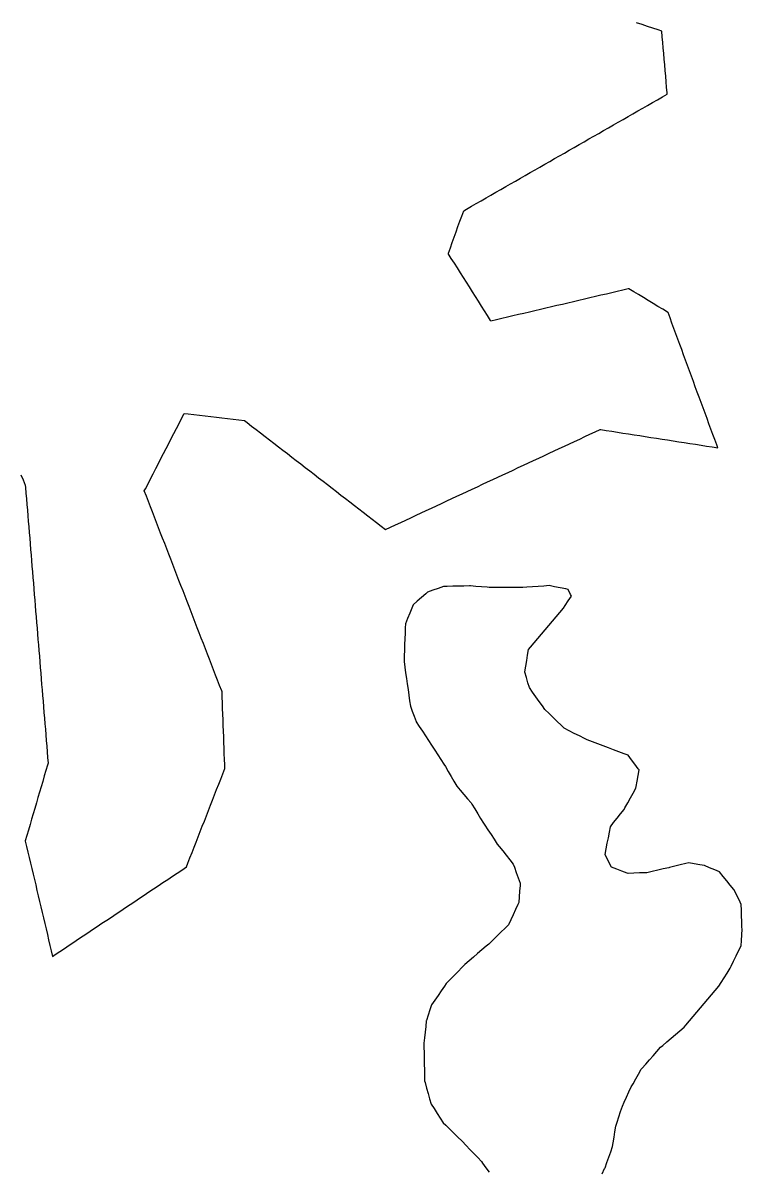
# Model space of a CAD drawing. Header units: millimetres. Extents: x 32 to 3054, y 42 to 5568.
# Drawn here: x 2496.5 to 2624, y 1628.3 to 1832 of the extents above; entities that cross this region are included whole.
import ezdxf

# ---------------------------------------------------------------- set-up
doc = ezdxf.new("R2010")
doc.units = ezdxf.units.MM
for name, color, linetype in [('ALL_ISLANDS', 7, 'Continuous'), ('OUTLINE_ISLAND_01', 7, 'Continuous'), ('OUTLINE_ISLAND_04', 7, 'Continuous')]:
    doc.layers.add(name, color=color, linetype=linetype)

msp = doc.modelspace()

# ---------------------------------------------------------------- linework, layer by layer
at = {"layer": 'ALL_ISLANDS'}
for points in [[(2496.1558, 1751.9012), (2496.5586, 1750.9859), (2496.9614, 1750.0706), (2496.9975, 1749.631), (2497.0791, 1748.6343), (2497.1608, 1747.6377), (2497.2425, 1746.641), (2497.3241, 1745.6444), (2497.4058, 1744.6477), (2497.4875, 1743.651), (2497.5691, 1742.6544), (2497.6508, 1741.6577), (2497.7325, 1740.6611), (2497.8141, 1739.6644), (2497.8958, 1738.6677), (2497.9775, 1737.6711), (2498.0591, 1736.6744), (2498.1408, 1735.6778), (2498.2225, 1734.6811), (2498.3041, 1733.6844), (2498.3858, 1732.6878), (2498.4675, 1731.6911), (2498.5491, 1730.6945), (2498.6308, 1729.6978), (2498.7125, 1728.7011), (2498.7941, 1727.7045), (2498.8758, 1726.7078), (2498.9575, 1725.7112), (2499.0391, 1724.7145), (2499.1208, 1723.7178), (2499.2025, 1722.7212), (2499.2841, 1721.7245), (2499.3658, 1720.7279), (2499.4475, 1719.7312), (2499.5291, 1718.7345), (2499.6108, 1717.7379), (2499.6925, 1716.7412), (2499.7741, 1715.7446), (2499.8558, 1714.7479), (2499.9375, 1713.7512), (2500.0191, 1712.7546), (2500.1008, 1711.7579), (2500.1825, 1710.7613), (2500.2641, 1709.7646), (2500.3458, 1708.768), (2500.4275, 1707.7713), (2500.5091, 1706.7746), (2500.5908, 1705.778), (2500.6725, 1704.7813), (2500.7541, 1703.7847), (2500.8358, 1702.788), (2500.9175, 1701.7913), (2500.9991, 1700.7947), (2500.8924, 1700.4304), (2500.6111, 1699.4707), (2500.3298, 1698.5111), (2500.0486, 1697.5515), (2499.7673, 1696.5918), (2499.4861, 1695.6322), (2499.2048, 1694.6726), (2498.9235, 1693.7129), (2498.6423, 1692.7533), (2498.361, 1691.7937), (2498.0798, 1690.834), (2497.7985, 1689.8744), (2497.5172, 1688.9148), (2497.236, 1687.9551), (2496.9547, 1686.9955), (2496.9622, 1686.9639), (2497.1918, 1685.9906), (2497.4214, 1685.0173), (2497.6511, 1684.0441), (2497.8807, 1683.0708), (2498.1103, 1682.0975), (2498.3399, 1681.1242), (2498.5696, 1680.151), (2498.7992, 1679.1777), (2499.0288, 1678.2044), (2499.2585, 1677.2311), (2499.4881, 1676.2578), (2499.7177, 1675.2846), (2499.9473, 1674.3113), (2500.177, 1673.338), (2500.4066, 1672.3647), (2500.6362, 1671.3914), (2500.8658, 1670.4182), (2501.0955, 1669.4449), (2501.3251, 1668.4716), (2501.5547, 1667.4983), (2501.7844, 1666.5251), (2502.2345, 1666.826), (2503.0659, 1667.3817), (2503.8972, 1667.9375), (2504.7286, 1668.4932), (2505.5599, 1669.049), (2506.3913, 1669.6047), (2507.2227, 1670.1604), (2508.054, 1670.7162), (2508.8854, 1671.2719), (2509.7167, 1671.8277), (2510.5481, 1672.3834), (2511.3794, 1672.9392), (2512.2108, 1673.4949), (2513.0421, 1674.0507), (2513.8735, 1674.6064), (2514.7048, 1675.1621), (2515.5362, 1675.7179), (2516.3675, 1676.2736), (2517.1989, 1676.8294), (2518.0303, 1677.3851), (2518.8616, 1677.9409), (2519.693, 1678.4966), (2520.5243, 1679.0523), (2521.3557, 1679.6081), (2522.187, 1680.1638), (2523.0184, 1680.7196), (2523.8497, 1681.2753), (2524.6811, 1681.8311), (2525.5124, 1682.3868), (2525.7761, 1683.0621), (2526.1399, 1683.9935), (2526.5037, 1684.925), (2526.8675, 1685.8565), (2527.2313, 1686.788), (2527.595, 1687.7195), (2527.9588, 1688.651), (2528.3226, 1689.5825), (2528.6864, 1690.514), (2529.0501, 1691.4454), (2529.4139, 1692.3769), (2529.7777, 1693.3084), (2530.1415, 1694.2399), (2530.5052, 1695.1714), (2530.869, 1696.1029), (2531.2328, 1697.0344), (2531.5966, 1697.9658), (2531.9604, 1698.8973), (2532.3241, 1699.8288), (2532.3009, 1700.4552), (2532.2638, 1701.4546), (2532.2268, 1702.4539), (2532.1897, 1703.4532), (2532.1527, 1704.4525), (2532.1156, 1705.4518), (2532.0786, 1706.4511), (2532.0415, 1707.4504), (2532.0044, 1708.4497), (2531.9674, 1709.4491), (2531.9303, 1710.4484), (2531.8933, 1711.4477), (2531.8562, 1712.447), (2531.8192, 1713.4463), (2531.7614, 1713.5955), (2531.4006, 1714.5282), (2531.0397, 1715.4608), (2530.6789, 1716.3934), (2530.318, 1717.326), (2529.9572, 1718.2587), (2529.5963, 1719.1913), (2529.2355, 1720.1239), (2528.8747, 1721.0565), (2528.5138, 1721.9892), (2528.153, 1722.9218), (2527.7921, 1723.8544), (2527.4313, 1724.787), (2527.0704, 1725.7197), (2526.7096, 1726.6523), (2526.3487, 1727.5849), (2525.9879, 1728.5175), (2525.6271, 1729.4502), (2525.2662, 1730.3828), (2524.9054, 1731.3154), (2524.5445, 1732.248), (2524.1837, 1733.1807), (2523.8228, 1734.1133), (2523.462, 1735.0459), (2523.1011, 1735.9785), (2522.7403, 1736.9112), (2522.3795, 1737.8438), (2522.0186, 1738.7764), (2521.6578, 1739.7091), (2521.2969, 1740.6417), (2520.9361, 1741.5743), (2520.5752, 1742.5069), (2520.2144, 1743.4396), (2519.8535, 1744.3722), (2519.4927, 1745.3048), (2519.1318, 1746.2374), (2518.771, 1747.1701), (2518.4102, 1748.1027), (2518.0493, 1749.0353), (2518.25, 1749.4251), (2518.7078, 1750.3142), (2519.1655, 1751.2033), (2519.6233, 1752.0924), (2520.081, 1752.9815), (2520.5387, 1753.8705), (2520.9965, 1754.7596), (2521.4542, 1755.6487), (2521.912, 1756.5378), (2522.3697, 1757.4269), (2522.8275, 1758.316), (2523.2852, 1759.205), (2523.743, 1760.0941), (2524.2007, 1760.9832), (2524.6585, 1761.8723), (2525.1162, 1762.7614), (2525.8469, 1762.6769), (2526.8402, 1762.562), (2527.8336, 1762.4471), (2528.827, 1762.3323), (2529.8204, 1762.2174), (2530.8138, 1762.1025), (2531.8071, 1761.9876), (2532.8005, 1761.8728), (2533.7939, 1761.7579), (2534.7873, 1761.643), (2535.7807, 1761.5281), (2536.2736, 1761.1474), (2537.0651, 1760.5361), (2537.8565, 1759.9249), (2538.6479, 1759.3136), (2539.4394, 1758.7023), (2540.2308, 1758.0911), (2541.0222, 1757.4798), (2541.8136, 1756.8686), (2542.6051, 1756.2573), (2543.3965, 1755.646), (2544.1879, 1755.0348), (2544.9794, 1754.4235), (2545.7708, 1753.8122), (2546.5622, 1753.201), (2547.3536, 1752.5897), (2548.1451, 1751.9785), (2548.9365, 1751.3672), (2549.7279, 1750.7559), (2550.5194, 1750.1447), (2551.3108, 1749.5334), (2552.1022, 1748.9221), (2552.8936, 1748.3109), (2553.6851, 1747.6996), (2554.4765, 1747.0884), (2555.2679, 1746.4771), (2556.0594, 1745.8658), (2556.8508, 1745.2546), (2557.6422, 1744.6433), (2558.4336, 1744.032), (2559.2251, 1743.4208), (2560.0165, 1742.8095), (2560.8079, 1742.1983), (2561.67, 1742.6002), (2562.5763, 1743.0229), (2563.4826, 1743.4455), (2564.3889, 1743.8681), (2565.2952, 1744.2907), (2566.2016, 1744.7133), (2567.1079, 1745.1359), (2568.0142, 1745.5585), (2568.9205, 1745.9811), (2569.8268, 1746.4038), (2570.7331, 1746.8264), (2571.6394, 1747.249), (2572.5457, 1747.6716), (2573.452, 1748.0942), (2574.3584, 1748.5168), (2575.2647, 1748.9394), (2576.171, 1749.362), (2577.0773, 1749.7846), (2577.9836, 1750.2073), (2578.8899, 1750.6299), (2579.7962, 1751.0525), (2580.7025, 1751.4751), (2581.6088, 1751.8977), (2582.5151, 1752.3203), (2583.4215, 1752.7429), (2584.3278, 1753.1655), (2585.2341, 1753.5882), (2586.1404, 1754.0108), (2587.0467, 1754.4334), (2587.953, 1754.856), (2588.8593, 1755.2786), (2589.7656, 1755.7012), (2590.6719, 1756.1238), (2591.5783, 1756.5464), (2592.4846, 1756.9691), (2593.3909, 1757.3917), (2594.2972, 1757.8143), (2595.2035, 1758.2369), (2596.1098, 1758.6595), (2597.0161, 1759.0821), (2597.9224, 1759.5047), (2598.8287, 1759.9273), (2598.9245, 1759.9124), (2599.9126, 1759.7588), (2600.9008, 1759.6052), (2601.8889, 1759.4515), (2602.877, 1759.2979), (2603.8651, 1759.1442), (2604.8533, 1758.9906), (2605.8414, 1758.837), (2606.8295, 1758.6833), (2607.8176, 1758.5297), (2608.8058, 1758.376), (2609.7939, 1758.2224), (2610.782, 1758.0687), (2611.7701, 1757.9151), (2612.7583, 1757.7615), (2613.7464, 1757.6078), (2614.7345, 1757.4542), (2615.7227, 1757.3005), (2616.7108, 1757.1469), (2617.6989, 1756.9932), (2618.687, 1756.8396), (2619.6752, 1756.686), (2619.4923, 1757.1835), (2619.1473, 1758.1222), (2618.8024, 1759.0608), (2618.4574, 1759.9994), (2618.1124, 1760.938), (2617.7675, 1761.8766), (2617.4225, 1762.8152), (2617.0775, 1763.7538), (2616.7325, 1764.6925), (2616.3876, 1765.6311), (2616.0426, 1766.5697), (2615.6976, 1767.5083), (2615.3527, 1768.4469), (2615.0077, 1769.3855), (2614.6627, 1770.3241), (2614.3178, 1771.2628), (2613.9728, 1772.2014), (2613.6278, 1773.14), (2613.2829, 1774.0786), (2612.9379, 1775.0172), (2612.5929, 1775.9558), (2612.248, 1776.8944), (2611.903, 1777.8331), (2611.558, 1778.7717), (2611.2131, 1779.7103), (2610.8681, 1780.6489), (2610.764, 1780.7123), (2609.91, 1781.2326), (2609.056, 1781.753), (2608.202, 1782.2733), (2607.3481, 1782.7936), (2606.4941, 1783.3139), (2605.6401, 1783.8342), (2604.7861, 1784.3545), (2603.9322, 1784.8748), (2603.8221, 1784.849), (2602.8484, 1784.621), (2601.8748, 1784.3929), (2600.9011, 1784.1649), (2599.9275, 1783.9369), (2598.9538, 1783.7088), (2597.9802, 1783.4808), (2597.0065, 1783.2527), (2596.0329, 1783.0247), (2595.0592, 1782.7966), (2594.0856, 1782.5686), (2593.1119, 1782.3405), (2592.1383, 1782.1125), (2591.1646, 1781.8844), (2590.191, 1781.6564), (2589.2173, 1781.4283), (2588.2437, 1781.2003), (2587.27, 1780.9723), (2586.2964, 1780.7442), (2585.3227, 1780.5162), (2584.3491, 1780.2881), (2583.3754, 1780.0601), (2582.4018, 1779.832), (2581.4281, 1779.604), (2580.4545, 1779.3759), (2579.4808, 1779.1479), (2579.4018, 1779.2729), (2578.8675, 1780.1182), (2578.3332, 1780.9634), (2577.7989, 1781.8087), (2577.2646, 1782.654), (2576.7303, 1783.4993), (2576.196, 1784.3446), (2575.6617, 1785.1899), (2575.1274, 1786.0352), (2574.5931, 1786.8805), (2574.0588, 1787.7258), (2573.5245, 1788.5711), (2572.9902, 1789.4164), (2572.4559, 1790.2617), (2571.9216, 1791.107), (2571.9476, 1791.1796), (2572.2848, 1792.1211), (2572.622, 1793.0625), (2572.9592, 1794.0039), (2573.2964, 1794.9454), (2573.6336, 1795.8868), (2573.9707, 1796.8282), (2574.3079, 1797.7697), (2574.6451, 1798.7111), (2575.1454, 1798.9977), (2576.0131, 1799.4948), (2576.8808, 1799.9919), (2577.7485, 1800.4889), (2578.6162, 1800.986), (2579.4839, 1801.4831), (2580.3516, 1801.9802), (2581.2193, 1802.4773), (2582.087, 1802.9744), (2582.9547, 1803.4714), (2583.8224, 1803.9685), (2584.6901, 1804.4656), (2585.5578, 1804.9627), (2586.4255, 1805.4598), (2587.2932, 1805.9569), (2588.1609, 1806.454), (2589.0286, 1806.951), (2589.8963, 1807.4481), (2590.764, 1807.9452), (2591.6317, 1808.4423), (2592.4994, 1808.9394), (2593.3671, 1809.4365), (2594.2348, 1809.9335), (2595.1025, 1810.4306), (2595.9702, 1810.9277), (2596.8379, 1811.4248), (2597.7056, 1811.9219), (2598.5733, 1812.419), (2599.441, 1812.916), (2600.3087, 1813.4131), (2601.1764, 1813.9102), (2602.0441, 1814.4073), (2602.9118, 1814.9044), (2603.7795, 1815.4015), (2604.6472, 1815.8985), (2605.5149, 1816.3956), (2606.3826, 1816.8927), (2607.2504, 1817.3898), (2608.1181, 1817.8869), (2608.9858, 1818.384), (2609.8535, 1818.881), (2610.7212, 1819.3781), (2610.7028, 1819.5892), (2610.6164, 1820.5855), (2610.53, 1821.5817), (2610.4435, 1822.578), (2610.3571, 1823.5742), (2610.2707, 1824.5705), (2610.1842, 1825.5667), (2610.0978, 1826.563), (2610.0114, 1827.5593), (2609.9249, 1828.5555), (2609.8385, 1829.5518), (2609.752, 1830.548), (2609.096, 1830.765), (2608.1466, 1831.079), (2607.1971, 1831.393), (2606.2477, 1831.707), (2605.2983, 1832.0209)], [(2599.1992, 1627.987), (2599.63, 1628.8895), (2599.6906, 1629.0588), (2600.0279, 1630.0002), (2600.3653, 1630.9416), (2600.7026, 1631.883), (2601.0399, 1632.8244), (2601.143, 1633.4629), (2601.3023, 1634.4502), (2601.4617, 1635.4374), (2601.621, 1636.4246), (2601.8466, 1637.1262), (2602.1527, 1638.0782), (2602.4588, 1639.0302), (2602.765, 1639.9822), (2603.086, 1640.6699), (2603.5089, 1641.5761), (2603.9319, 1642.4823), (2604.3548, 1643.3884), (2604.6552, 1643.9229), (2605.1451, 1644.7947), (2605.635, 1645.6664), (2606.1249, 1646.5382), (2606.2341, 1646.6615), (2606.897, 1647.4102), (2607.56, 1648.1588), (2608.223, 1648.9075), (2608.8859, 1649.6561), (2609.5489, 1650.4048), (2609.9129, 1650.7186), (2610.6704, 1651.3715), (2611.4279, 1652.0243), (2612.1853, 1652.6772), (2612.9428, 1653.3301), (2613.7003, 1653.983), (2614.0122, 1654.3508), (2614.6591, 1655.1134), (2615.306, 1655.8759), (2615.9529, 1656.6385), (2616.5998, 1657.4011), (2617.2466, 1658.1637), (2617.8935, 1658.9263), (2618.5404, 1659.6889), (2619.1873, 1660.4515), (2619.8342, 1661.2141), (2620.2538, 1661.881), (2620.7864, 1662.7274), (2621.3189, 1663.5739), (2621.8514, 1664.4203), (2622.042, 1664.8054), (2622.4853, 1665.7018), (2622.9286, 1666.5981), (2623.372, 1667.4945), (2623.8153, 1668.3908), (2623.8655, 1669.3455), (2623.9179, 1670.3441), (2623.9704, 1671.3427), (2623.9588, 1671.7267), (2623.9285, 1672.7263), (2623.8983, 1673.7258), (2623.868, 1674.7253), (2623.8377, 1675.7249), (2623.442, 1676.5376), (2623.0042, 1677.4366), (2622.5664, 1678.3357), (2622.5282, 1678.3828), (2621.8979, 1679.1591), (2621.2675, 1679.9354), (2620.6372, 1680.7117), (2620.0069, 1681.4881), (2619.1375, 1681.8549), (2618.2161, 1682.2436), (2617.2947, 1682.6323), (2616.5015, 1682.7758), (2615.5175, 1682.9538), (2614.5334, 1683.1317), (2613.9987, 1682.9956), (2613.0296, 1682.7489), (2612.0605, 1682.5021), (2611.0915, 1682.2554), (2610.9839, 1682.2313), (2610.0081, 1682.0125), (2609.0323, 1681.7937), (2608.0566, 1681.575), (2607.0808, 1681.3562), (2606.8136, 1681.3457), (2605.8143, 1681.3064), (2604.8151, 1681.2671), (2603.8159, 1681.2278), (2603.6379, 1681.2946), (2602.7016, 1681.6459), (2601.7653, 1681.9971), (2600.8291, 1682.3484), (2600.626, 1682.756), (2600.1801, 1683.6511), (2599.7342, 1684.5462), (2599.7434, 1684.5968), (2599.9229, 1685.5806), (2600.1024, 1686.5644), (2600.2819, 1687.5481), (2600.4614, 1688.5319), (2600.6408, 1689.5156), (2601.2137, 1690.2355), (2601.8363, 1691.0179), (2602.459, 1691.8004), (2603.0817, 1692.5829), (2603.2329, 1692.8552), (2603.7184, 1693.7295), (2604.2038, 1694.6037), (2604.6893, 1695.478), (2605.1747, 1696.3522), (2605.2216, 1696.6244), (2605.3913, 1697.6099), (2605.561, 1698.5954), (2605.7307, 1699.5809), (2605.5968, 1699.7622), (2605.0028, 1700.5666), (2604.4088, 1701.3711), (2603.8148, 1702.1755), (2603.0927, 1702.445), (2602.1558, 1702.7947), (2601.2189, 1703.1444), (2600.282, 1703.494), (2599.3452, 1703.8437), (2598.4083, 1704.1934), (2597.4714, 1704.5431), (2596.5346, 1704.8927), (2596.0374, 1705.145), (2595.1456, 1705.5974), (2594.2538, 1706.0499), (2593.362, 1706.5024), (2592.4702, 1706.9548), (2591.9244, 1707.4846), (2591.2068, 1708.1811), (2590.4892, 1708.8775), (2589.7717, 1709.574), (2589.0541, 1710.2705), (2588.6022, 1710.9083), (2588.0242, 1711.7243), (2587.4461, 1712.5403), (2586.8681, 1713.3563), (2586.2901, 1714.1723), (2586.0435, 1714.9973), (2585.7572, 1715.9554), (2585.4709, 1716.9136), (2585.4809, 1716.9739), (2585.6455, 1717.9602), (2585.8102, 1718.9466), (2585.9748, 1719.9329), (2586.1394, 1720.9193), (2586.5092, 1721.3572), (2587.1542, 1722.1213), (2587.7993, 1722.8855), (2588.4444, 1723.6496), (2589.0895, 1724.4137), (2589.7346, 1725.1778), (2590.3796, 1725.9419), (2591.0247, 1726.706), (2591.6698, 1727.4701), (2592.3149, 1728.2343), (2592.6312, 1728.7081), (2593.1864, 1729.5397), (2593.7417, 1730.3714), (2593.5933, 1730.685), (2593.1657, 1731.5889), (2592.7286, 1731.6743), (2591.7471, 1731.8659), (2590.7656, 1732.0575), (2589.7841, 1732.2491), (2588.8347, 1732.1761), (2587.8377, 1732.0994), (2586.8406, 1732.0227), (2585.8436, 1731.946), (2585.1501, 1731.9437), (2584.1501, 1731.9406), (2583.1501, 1731.9374), (2582.1501, 1731.9342), (2581.1501, 1731.931), (2580.1501, 1731.9278), (2579.1501, 1731.9246), (2578.8179, 1731.951), (2577.8211, 1732.0303), (2576.8242, 1732.1097), (2575.8274, 1732.189), (2575.7015, 1732.1863), (2574.7017, 1732.1655), (2573.702, 1732.1447), (2572.7022, 1732.1238), (2571.7024, 1732.103), (2571.0925, 1732.0903), (2570.1487, 1731.76), (2569.2048, 1731.4296), (2568.2609, 1731.0993), (2567.9301, 1730.8079), (2567.1798, 1730.1469), (2566.4294, 1729.4859), (2565.679, 1728.8249), (2565.4514, 1728.2655), (2565.0746, 1727.3392), (2564.6978, 1726.4129), (2564.321, 1725.4866), (2564.2954, 1724.7925), (2564.2586, 1723.7932), (2564.2217, 1722.7939), (2564.1849, 1721.7946), (2564.148, 1720.7953), (2564.1112, 1719.7959), (2564.0743, 1718.7966), (2564.0766, 1718.781), (2564.2169, 1717.7908), (2564.3572, 1716.8007), (2564.4976, 1715.8106), (2564.6379, 1714.8205), (2564.7782, 1713.8304), (2564.9185, 1712.8403), (2565.0589, 1711.8502), (2565.1992, 1710.8601), (2565.5137, 1710.0198), (2565.8643, 1709.0833), (2566.2148, 1708.1467), (2566.227, 1708.1282), (2566.7744, 1707.2913), (2567.3218, 1706.4544), (2567.8693, 1705.6176), (2568.4167, 1704.7807), (2568.9641, 1703.9439), (2569.5115, 1703.107), (2570.0589, 1702.2701), (2570.6063, 1701.4333), (2571.1538, 1700.5964), (2571.4037, 1700.1656), (2571.9056, 1699.3007), (2572.4075, 1698.4357), (2572.9094, 1697.5708), (2573.4112, 1696.7059), (2574.0174, 1695.995), (2574.6663, 1695.234), (2575.3151, 1694.4731), (2575.964, 1693.7122), (2576.0808, 1693.5212), (2576.6027, 1692.6682), (2577.1246, 1691.8152), (2577.6465, 1690.9622), (2578.1684, 1690.1092), (2578.3867, 1689.7781), (2578.9373, 1688.9434), (2579.488, 1688.1086), (2580.0386, 1687.2739), (2580.5892, 1686.4391), (2580.9342, 1686.0053), (2581.5566, 1685.2226), (2582.179, 1684.44), (2582.8014, 1683.6573), (2583.4239, 1682.8746), (2583.624, 1682.3386), (2583.9738, 1681.4018), (2584.3236, 1680.465), (2584.6734, 1679.5281), (2584.6389, 1679.0801), (2584.5622, 1678.0831), (2584.4854, 1677.086), (2584.4087, 1676.089), (2584.2443, 1675.7305), (2583.8275, 1674.8215), (2583.4107, 1673.9125), (2582.9939, 1673.0035), (2582.5771, 1672.0945), (2581.9689, 1671.5015), (2581.2529, 1670.8034), (2580.537, 1670.1052), (2579.821, 1669.4071), (2579.105, 1668.709), (2578.6469, 1668.3202), (2577.8844, 1667.6731), (2577.1219, 1667.0261), (2576.3595, 1666.3791), (2575.597, 1665.732), (2574.8346, 1665.085), (2574.3359, 1664.5674), (2573.6421, 1663.8473), (2572.9482, 1663.1272), (2572.2544, 1662.4071), (2571.5605, 1661.6869), (2571.2378, 1661.2197), (2570.6695, 1660.3969), (2570.1011, 1659.5742), (2569.5328, 1658.7514), (2568.9644, 1657.9286), (2568.6729, 1657.0745), (2568.3499, 1656.1281), (2568.0269, 1655.1817), (2568.0174, 1655.0916), (2567.9128, 1654.0971), (2567.8082, 1653.1026), (2567.7036, 1652.1081), (2567.599, 1651.1135), (2567.6113, 1650.4354), (2567.6295, 1649.4355), (2567.6477, 1648.4357), (2567.6659, 1647.4359), (2567.6841, 1646.436), (2567.7023, 1645.4362), (2567.7205, 1644.4363), (2567.8024, 1644.1451), (2568.0732, 1643.1825), (2568.344, 1642.2198), (2568.6148, 1641.2572), (2568.8857, 1640.2946), (2569.3879, 1639.5311), (2569.9375, 1638.6957), (2570.4871, 1637.8602), (2571.0367, 1637.0248), (2571.4583, 1636.6087), (2572.1701, 1635.9063), (2572.8818, 1635.2039), (2573.5936, 1634.5015), (2574.3054, 1633.799), (2574.3648, 1633.7372), (2575.058, 1633.0164), (2575.7512, 1632.2957), (2576.4443, 1631.5749), (2577.1375, 1630.8541), (2577.8307, 1630.1334), (2578.0023, 1629.8859), (2578.5719, 1629.064), (2579.1416, 1628.2421)]]:
    msp.add_lwpolyline(points, dxfattribs=at)
at = {"layer": 'OUTLINE_ISLAND_01'}
msp.add_lwpolyline([(2496.1558, 1751.9012), (2496.5586, 1750.9859), (2496.9614, 1750.0706), (2496.9975, 1749.631), (2497.0791, 1748.6343), (2497.1608, 1747.6377), (2497.2425, 1746.641), (2497.3241, 1745.6444), (2497.4058, 1744.6477), (2497.4875, 1743.651), (2497.5691, 1742.6544), (2497.6508, 1741.6577), (2497.7325, 1740.6611), (2497.8141, 1739.6644), (2497.8958, 1738.6677), (2497.9775, 1737.6711), (2498.0591, 1736.6744), (2498.1408, 1735.6778), (2498.2225, 1734.6811), (2498.3041, 1733.6844), (2498.3858, 1732.6878), (2498.4675, 1731.6911), (2498.5491, 1730.6945), (2498.6308, 1729.6978), (2498.7125, 1728.7011), (2498.7941, 1727.7045), (2498.8758, 1726.7078), (2498.9575, 1725.7112), (2499.0391, 1724.7145), (2499.1208, 1723.7178), (2499.2025, 1722.7212), (2499.2841, 1721.7245), (2499.3658, 1720.7279), (2499.4475, 1719.7312), (2499.5291, 1718.7345), (2499.6108, 1717.7379), (2499.6925, 1716.7412), (2499.7741, 1715.7446), (2499.8558, 1714.7479), (2499.9375, 1713.7512), (2500.0191, 1712.7546), (2500.1008, 1711.7579), (2500.1825, 1710.7613), (2500.2641, 1709.7646), (2500.3458, 1708.768), (2500.4275, 1707.7713), (2500.5091, 1706.7746), (2500.5908, 1705.778), (2500.6725, 1704.7813), (2500.7541, 1703.7847), (2500.8358, 1702.788), (2500.9175, 1701.7913), (2500.9991, 1700.7947), (2500.8924, 1700.4304), (2500.6111, 1699.4707), (2500.3298, 1698.5111), (2500.0486, 1697.5515), (2499.7673, 1696.5918), (2499.4861, 1695.6322), (2499.2048, 1694.6726), (2498.9235, 1693.7129), (2498.6423, 1692.7533), (2498.361, 1691.7937), (2498.0798, 1690.834), (2497.7985, 1689.8744), (2497.5172, 1688.9148), (2497.236, 1687.9551), (2496.9547, 1686.9955), (2496.9622, 1686.9639), (2497.1918, 1685.9906), (2497.4214, 1685.0173), (2497.6511, 1684.0441), (2497.8807, 1683.0708), (2498.1103, 1682.0975), (2498.3399, 1681.1242), (2498.5696, 1680.151), (2498.7992, 1679.1777), (2499.0288, 1678.2044), (2499.2585, 1677.2311), (2499.4881, 1676.2578), (2499.7177, 1675.2846), (2499.9473, 1674.3113), (2500.177, 1673.338), (2500.4066, 1672.3647), (2500.6362, 1671.3914), (2500.8658, 1670.4182), (2501.0955, 1669.4449), (2501.3251, 1668.4716), (2501.5547, 1667.4983), (2501.7844, 1666.5251), (2502.2345, 1666.826), (2503.0659, 1667.3817), (2503.8972, 1667.9375), (2504.7286, 1668.4932), (2505.5599, 1669.049), (2506.3913, 1669.6047), (2507.2227, 1670.1604), (2508.054, 1670.7162), (2508.8854, 1671.2719), (2509.7167, 1671.8277), (2510.5481, 1672.3834), (2511.3794, 1672.9392), (2512.2108, 1673.4949), (2513.0421, 1674.0507), (2513.8735, 1674.6064), (2514.7048, 1675.1621), (2515.5362, 1675.7179), (2516.3675, 1676.2736), (2517.1989, 1676.8294), (2518.0303, 1677.3851), (2518.8616, 1677.9409), (2519.693, 1678.4966), (2520.5243, 1679.0523), (2521.3557, 1679.6081), (2522.187, 1680.1638), (2523.0184, 1680.7196), (2523.8497, 1681.2753), (2524.6811, 1681.8311), (2525.5124, 1682.3868), (2525.7761, 1683.0621), (2526.1399, 1683.9935), (2526.5037, 1684.925), (2526.8675, 1685.8565), (2527.2313, 1686.788), (2527.595, 1687.7195), (2527.9588, 1688.651), (2528.3226, 1689.5825), (2528.6864, 1690.514), (2529.0501, 1691.4454), (2529.4139, 1692.3769), (2529.7777, 1693.3084), (2530.1415, 1694.2399), (2530.5052, 1695.1714), (2530.869, 1696.1029), (2531.2328, 1697.0344), (2531.5966, 1697.9658), (2531.9604, 1698.8973), (2532.3241, 1699.8288), (2532.3009, 1700.4552), (2532.2638, 1701.4546), (2532.2268, 1702.4539), (2532.1897, 1703.4532), (2532.1527, 1704.4525), (2532.1156, 1705.4518), (2532.0786, 1706.4511), (2532.0415, 1707.4504), (2532.0044, 1708.4497), (2531.9674, 1709.4491), (2531.9303, 1710.4484), (2531.8933, 1711.4477), (2531.8562, 1712.447), (2531.8192, 1713.4463), (2531.7614, 1713.5955), (2531.4006, 1714.5282), (2531.0397, 1715.4608), (2530.6789, 1716.3934), (2530.318, 1717.326), (2529.9572, 1718.2587), (2529.5963, 1719.1913), (2529.2355, 1720.1239), (2528.8747, 1721.0565), (2528.5138, 1721.9892), (2528.153, 1722.9218), (2527.7921, 1723.8544), (2527.4313, 1724.787), (2527.0704, 1725.7197), (2526.7096, 1726.6523), (2526.3487, 1727.5849), (2525.9879, 1728.5175), (2525.6271, 1729.4502), (2525.2662, 1730.3828), (2524.9054, 1731.3154), (2524.5445, 1732.248), (2524.1837, 1733.1807), (2523.8228, 1734.1133), (2523.462, 1735.0459), (2523.1011, 1735.9785), (2522.7403, 1736.9112), (2522.3795, 1737.8438), (2522.0186, 1738.7764), (2521.6578, 1739.7091), (2521.2969, 1740.6417), (2520.9361, 1741.5743), (2520.5752, 1742.5069), (2520.2144, 1743.4396), (2519.8535, 1744.3722), (2519.4927, 1745.3048), (2519.1318, 1746.2374), (2518.771, 1747.1701), (2518.4102, 1748.1027), (2518.0493, 1749.0353), (2518.25, 1749.4251), (2518.7078, 1750.3142), (2519.1655, 1751.2033), (2519.6233, 1752.0924), (2520.081, 1752.9815), (2520.5387, 1753.8705), (2520.9965, 1754.7596), (2521.4542, 1755.6487), (2521.912, 1756.5378), (2522.3697, 1757.4269), (2522.8275, 1758.316), (2523.2852, 1759.205), (2523.743, 1760.0941), (2524.2007, 1760.9832), (2524.6585, 1761.8723), (2525.1162, 1762.7614), (2525.8469, 1762.6769), (2526.8402, 1762.562), (2527.8336, 1762.4471), (2528.827, 1762.3323), (2529.8204, 1762.2174), (2530.8138, 1762.1025), (2531.8071, 1761.9876), (2532.8005, 1761.8728), (2533.7939, 1761.7579), (2534.7873, 1761.643), (2535.7807, 1761.5281), (2536.2736, 1761.1474), (2537.0651, 1760.5361), (2537.8565, 1759.9249), (2538.6479, 1759.3136), (2539.4394, 1758.7023), (2540.2308, 1758.0911), (2541.0222, 1757.4798), (2541.8136, 1756.8686), (2542.6051, 1756.2573), (2543.3965, 1755.646), (2544.1879, 1755.0348), (2544.9794, 1754.4235), (2545.7708, 1753.8122), (2546.5622, 1753.201), (2547.3536, 1752.5897), (2548.1451, 1751.9785), (2548.9365, 1751.3672), (2549.7279, 1750.7559), (2550.5194, 1750.1447), (2551.3108, 1749.5334), (2552.1022, 1748.9221), (2552.8936, 1748.3109), (2553.6851, 1747.6996), (2554.4765, 1747.0884), (2555.2679, 1746.4771), (2556.0594, 1745.8658), (2556.8508, 1745.2546), (2557.6422, 1744.6433), (2558.4336, 1744.032), (2559.2251, 1743.4208), (2560.0165, 1742.8095), (2560.8079, 1742.1983), (2561.67, 1742.6002), (2562.5763, 1743.0229), (2563.4826, 1743.4455), (2564.3889, 1743.8681), (2565.2952, 1744.2907), (2566.2016, 1744.7133), (2567.1079, 1745.1359), (2568.0142, 1745.5585), (2568.9205, 1745.9811), (2569.8268, 1746.4038), (2570.7331, 1746.8264), (2571.6394, 1747.249), (2572.5457, 1747.6716), (2573.452, 1748.0942), (2574.3584, 1748.5168), (2575.2647, 1748.9394), (2576.171, 1749.362), (2577.0773, 1749.7846), (2577.9836, 1750.2073), (2578.8899, 1750.6299), (2579.7962, 1751.0525), (2580.7025, 1751.4751), (2581.6088, 1751.8977), (2582.5151, 1752.3203), (2583.4215, 1752.7429), (2584.3278, 1753.1655), (2585.2341, 1753.5882), (2586.1404, 1754.0108), (2587.0467, 1754.4334), (2587.953, 1754.856), (2588.8593, 1755.2786), (2589.7656, 1755.7012), (2590.6719, 1756.1238), (2591.5783, 1756.5464), (2592.4846, 1756.9691), (2593.3909, 1757.3917), (2594.2972, 1757.8143), (2595.2035, 1758.2369), (2596.1098, 1758.6595), (2597.0161, 1759.0821), (2597.9224, 1759.5047), (2598.8287, 1759.9273), (2598.9245, 1759.9124), (2599.9126, 1759.7588), (2600.9008, 1759.6052), (2601.8889, 1759.4515), (2602.877, 1759.2979), (2603.8651, 1759.1442), (2604.8533, 1758.9906), (2605.8414, 1758.837), (2606.8295, 1758.6833), (2607.8176, 1758.5297), (2608.8058, 1758.376), (2609.7939, 1758.2224), (2610.782, 1758.0687), (2611.7701, 1757.9151), (2612.7583, 1757.7615), (2613.7464, 1757.6078), (2614.7345, 1757.4542), (2615.7227, 1757.3005), (2616.7108, 1757.1469), (2617.6989, 1756.9932), (2618.687, 1756.8396), (2619.6752, 1756.686), (2619.4923, 1757.1835), (2619.1473, 1758.1222), (2618.8024, 1759.0608), (2618.4574, 1759.9994), (2618.1124, 1760.938), (2617.7675, 1761.8766), (2617.4225, 1762.8152), (2617.0775, 1763.7538), (2616.7325, 1764.6925), (2616.3876, 1765.6311), (2616.0426, 1766.5697), (2615.6976, 1767.5083), (2615.3527, 1768.4469), (2615.0077, 1769.3855), (2614.6627, 1770.3241), (2614.3178, 1771.2628), (2613.9728, 1772.2014), (2613.6278, 1773.14), (2613.2829, 1774.0786), (2612.9379, 1775.0172), (2612.5929, 1775.9558), (2612.248, 1776.8944), (2611.903, 1777.8331), (2611.558, 1778.7717), (2611.2131, 1779.7103), (2610.8681, 1780.6489), (2610.764, 1780.7123), (2609.91, 1781.2326), (2609.056, 1781.753), (2608.202, 1782.2733), (2607.3481, 1782.7936), (2606.4941, 1783.3139), (2605.6401, 1783.8342), (2604.7861, 1784.3545), (2603.9322, 1784.8748), (2603.8221, 1784.849), (2602.8484, 1784.621), (2601.8748, 1784.3929), (2600.9011, 1784.1649), (2599.9275, 1783.9369), (2598.9538, 1783.7088), (2597.9802, 1783.4808), (2597.0065, 1783.2527), (2596.0329, 1783.0247), (2595.0592, 1782.7966), (2594.0856, 1782.5686), (2593.1119, 1782.3405), (2592.1383, 1782.1125), (2591.1646, 1781.8844), (2590.191, 1781.6564), (2589.2173, 1781.4283), (2588.2437, 1781.2003), (2587.27, 1780.9723), (2586.2964, 1780.7442), (2585.3227, 1780.5162), (2584.3491, 1780.2881), (2583.3754, 1780.0601), (2582.4018, 1779.832), (2581.4281, 1779.604), (2580.4545, 1779.3759), (2579.4808, 1779.1479), (2579.4018, 1779.2729), (2578.8675, 1780.1182), (2578.3332, 1780.9634), (2577.7989, 1781.8087), (2577.2646, 1782.654), (2576.7303, 1783.4993), (2576.196, 1784.3446), (2575.6617, 1785.1899), (2575.1274, 1786.0352), (2574.5931, 1786.8805), (2574.0588, 1787.7258), (2573.5245, 1788.5711), (2572.9902, 1789.4164), (2572.4559, 1790.2617), (2571.9216, 1791.107), (2571.9476, 1791.1796), (2572.2848, 1792.1211), (2572.622, 1793.0625), (2572.9592, 1794.0039), (2573.2964, 1794.9454), (2573.6336, 1795.8868), (2573.9707, 1796.8282), (2574.3079, 1797.7697), (2574.6451, 1798.7111), (2575.1454, 1798.9977), (2576.0131, 1799.4948), (2576.8808, 1799.9919), (2577.7485, 1800.4889), (2578.6162, 1800.986), (2579.4839, 1801.4831), (2580.3516, 1801.9802), (2581.2193, 1802.4773), (2582.087, 1802.9744), (2582.9547, 1803.4714), (2583.8224, 1803.9685), (2584.6901, 1804.4656), (2585.5578, 1804.9627), (2586.4255, 1805.4598), (2587.2932, 1805.9569), (2588.1609, 1806.454), (2589.0286, 1806.951), (2589.8963, 1807.4481), (2590.764, 1807.9452), (2591.6317, 1808.4423), (2592.4994, 1808.9394), (2593.3671, 1809.4365), (2594.2348, 1809.9335), (2595.1025, 1810.4306), (2595.9702, 1810.9277), (2596.8379, 1811.4248), (2597.7056, 1811.9219), (2598.5733, 1812.419), (2599.441, 1812.916), (2600.3087, 1813.4131), (2601.1764, 1813.9102), (2602.0441, 1814.4073), (2602.9118, 1814.9044), (2603.7795, 1815.4015), (2604.6472, 1815.8985), (2605.5149, 1816.3956), (2606.3826, 1816.8927), (2607.2504, 1817.3898), (2608.1181, 1817.8869), (2608.9858, 1818.384), (2609.8535, 1818.881), (2610.7212, 1819.3781), (2610.7028, 1819.5892), (2610.6164, 1820.5855), (2610.53, 1821.5817), (2610.4435, 1822.578), (2610.3571, 1823.5742), (2610.2707, 1824.5705), (2610.1842, 1825.5667), (2610.0978, 1826.563), (2610.0114, 1827.5593), (2609.9249, 1828.5555), (2609.8385, 1829.5518), (2609.752, 1830.548), (2609.096, 1830.765), (2608.1466, 1831.079), (2607.1971, 1831.393), (2606.2477, 1831.707), (2605.2983, 1832.0209)], dxfattribs=at)
at = {"layer": 'OUTLINE_ISLAND_04'}
msp.add_lwpolyline([(2599.1992, 1627.987), (2599.63, 1628.8895), (2599.6906, 1629.0588), (2600.0279, 1630.0002), (2600.3653, 1630.9416), (2600.7026, 1631.883), (2601.0399, 1632.8244), (2601.143, 1633.4629), (2601.3023, 1634.4502), (2601.4617, 1635.4374), (2601.621, 1636.4246), (2601.8466, 1637.1262), (2602.1527, 1638.0782), (2602.4588, 1639.0302), (2602.765, 1639.9822), (2603.086, 1640.6699), (2603.5089, 1641.5761), (2603.9319, 1642.4823), (2604.3548, 1643.3884), (2604.6552, 1643.9229), (2605.1451, 1644.7947), (2605.635, 1645.6664), (2606.1249, 1646.5382), (2606.2341, 1646.6615), (2606.897, 1647.4102), (2607.56, 1648.1588), (2608.223, 1648.9075), (2608.8859, 1649.6561), (2609.5489, 1650.4048), (2609.9129, 1650.7186), (2610.6704, 1651.3715), (2611.4279, 1652.0243), (2612.1853, 1652.6772), (2612.9428, 1653.3301), (2613.7003, 1653.983), (2614.0122, 1654.3508), (2614.6591, 1655.1134), (2615.306, 1655.8759), (2615.9529, 1656.6385), (2616.5998, 1657.4011), (2617.2466, 1658.1637), (2617.8935, 1658.9263), (2618.5404, 1659.6889), (2619.1873, 1660.4515), (2619.8342, 1661.2141), (2620.2538, 1661.881), (2620.7864, 1662.7274), (2621.3189, 1663.5739), (2621.8514, 1664.4203), (2622.042, 1664.8054), (2622.4853, 1665.7018), (2622.9286, 1666.5981), (2623.372, 1667.4945), (2623.8153, 1668.3908), (2623.8655, 1669.3455), (2623.9179, 1670.3441), (2623.9704, 1671.3427), (2623.9588, 1671.7267), (2623.9285, 1672.7263), (2623.8983, 1673.7258), (2623.868, 1674.7253), (2623.8377, 1675.7249), (2623.442, 1676.5376), (2623.0042, 1677.4366), (2622.5664, 1678.3357), (2622.5282, 1678.3828), (2621.8979, 1679.1591), (2621.2675, 1679.9354), (2620.6372, 1680.7117), (2620.0069, 1681.4881), (2619.1375, 1681.8549), (2618.2161, 1682.2436), (2617.2947, 1682.6323), (2616.5015, 1682.7758), (2615.5175, 1682.9538), (2614.5334, 1683.1317), (2613.9987, 1682.9956), (2613.0296, 1682.7489), (2612.0605, 1682.5021), (2611.0915, 1682.2554), (2610.9839, 1682.2313), (2610.0081, 1682.0125), (2609.0323, 1681.7937), (2608.0566, 1681.575), (2607.0808, 1681.3562), (2606.8136, 1681.3457), (2605.8143, 1681.3064), (2604.8151, 1681.2671), (2603.8159, 1681.2278), (2603.6379, 1681.2946), (2602.7016, 1681.6459), (2601.7653, 1681.9971), (2600.8291, 1682.3484), (2600.626, 1682.756), (2600.1801, 1683.6511), (2599.7342, 1684.5462), (2599.7434, 1684.5968), (2599.9229, 1685.5806), (2600.1024, 1686.5644), (2600.2819, 1687.5481), (2600.4614, 1688.5319), (2600.6408, 1689.5156), (2601.2137, 1690.2355), (2601.8363, 1691.0179), (2602.459, 1691.8004), (2603.0817, 1692.5829), (2603.2329, 1692.8552), (2603.7184, 1693.7295), (2604.2038, 1694.6037), (2604.6893, 1695.478), (2605.1747, 1696.3522), (2605.2216, 1696.6244), (2605.3913, 1697.6099), (2605.561, 1698.5954), (2605.7307, 1699.5809), (2605.5968, 1699.7622), (2605.0028, 1700.5666), (2604.4088, 1701.3711), (2603.8148, 1702.1755), (2603.0927, 1702.445), (2602.1558, 1702.7947), (2601.2189, 1703.1444), (2600.282, 1703.494), (2599.3452, 1703.8437), (2598.4083, 1704.1934), (2597.4714, 1704.5431), (2596.5346, 1704.8927), (2596.0374, 1705.145), (2595.1456, 1705.5974), (2594.2538, 1706.0499), (2593.362, 1706.5024), (2592.4702, 1706.9548), (2591.9244, 1707.4846), (2591.2068, 1708.1811), (2590.4892, 1708.8775), (2589.7717, 1709.574), (2589.0541, 1710.2705), (2588.6022, 1710.9083), (2588.0242, 1711.7243), (2587.4461, 1712.5403), (2586.8681, 1713.3563), (2586.2901, 1714.1723), (2586.0435, 1714.9973), (2585.7572, 1715.9554), (2585.4709, 1716.9136), (2585.4809, 1716.9739), (2585.6455, 1717.9602), (2585.8102, 1718.9466), (2585.9748, 1719.9329), (2586.1394, 1720.9193), (2586.5092, 1721.3572), (2587.1542, 1722.1213), (2587.7993, 1722.8855), (2588.4444, 1723.6496), (2589.0895, 1724.4137), (2589.7346, 1725.1778), (2590.3796, 1725.9419), (2591.0247, 1726.706), (2591.6698, 1727.4701), (2592.3149, 1728.2343), (2592.6312, 1728.7081), (2593.1864, 1729.5397), (2593.7417, 1730.3714), (2593.5933, 1730.685), (2593.1657, 1731.5889), (2592.7286, 1731.6743), (2591.7471, 1731.8659), (2590.7656, 1732.0575), (2589.7841, 1732.2491), (2588.8347, 1732.1761), (2587.8377, 1732.0994), (2586.8406, 1732.0227), (2585.8436, 1731.946), (2585.1501, 1731.9437), (2584.1501, 1731.9406), (2583.1501, 1731.9374), (2582.1501, 1731.9342), (2581.1501, 1731.931), (2580.1501, 1731.9278), (2579.1501, 1731.9246), (2578.8179, 1731.951), (2577.8211, 1732.0303), (2576.8242, 1732.1097), (2575.8274, 1732.189), (2575.7015, 1732.1863), (2574.7017, 1732.1655), (2573.702, 1732.1447), (2572.7022, 1732.1238), (2571.7024, 1732.103), (2571.0925, 1732.0903), (2570.1487, 1731.76), (2569.2048, 1731.4296), (2568.2609, 1731.0993), (2567.9301, 1730.8079), (2567.1798, 1730.1469), (2566.4294, 1729.4859), (2565.679, 1728.8249), (2565.4514, 1728.2655), (2565.0746, 1727.3392), (2564.6978, 1726.4129), (2564.321, 1725.4866), (2564.2954, 1724.7925), (2564.2586, 1723.7932), (2564.2217, 1722.7939), (2564.1849, 1721.7946), (2564.148, 1720.7953), (2564.1112, 1719.7959), (2564.0743, 1718.7966), (2564.0766, 1718.781), (2564.2169, 1717.7908), (2564.3572, 1716.8007), (2564.4976, 1715.8106), (2564.6379, 1714.8205), (2564.7782, 1713.8304), (2564.9185, 1712.8403), (2565.0589, 1711.8502), (2565.1992, 1710.8601), (2565.5137, 1710.0198), (2565.8643, 1709.0833), (2566.2148, 1708.1467), (2566.227, 1708.1282), (2566.7744, 1707.2913), (2567.3218, 1706.4544), (2567.8693, 1705.6176), (2568.4167, 1704.7807), (2568.9641, 1703.9439), (2569.5115, 1703.107), (2570.0589, 1702.2701), (2570.6063, 1701.4333), (2571.1538, 1700.5964), (2571.4037, 1700.1656), (2571.9056, 1699.3007), (2572.4075, 1698.4357), (2572.9094, 1697.5708), (2573.4112, 1696.7059), (2574.0174, 1695.995), (2574.6663, 1695.234), (2575.3151, 1694.4731), (2575.964, 1693.7122), (2576.0808, 1693.5212), (2576.6027, 1692.6682), (2577.1246, 1691.8152), (2577.6465, 1690.9622), (2578.1684, 1690.1092), (2578.3867, 1689.7781), (2578.9373, 1688.9434), (2579.488, 1688.1086), (2580.0386, 1687.2739), (2580.5892, 1686.4391), (2580.9342, 1686.0053), (2581.5566, 1685.2226), (2582.179, 1684.44), (2582.8014, 1683.6573), (2583.4239, 1682.8746), (2583.624, 1682.3386), (2583.9738, 1681.4018), (2584.3236, 1680.465), (2584.6734, 1679.5281), (2584.6389, 1679.0801), (2584.5622, 1678.0831), (2584.4854, 1677.086), (2584.4087, 1676.089), (2584.2443, 1675.7305), (2583.8275, 1674.8215), (2583.4107, 1673.9125), (2582.9939, 1673.0035), (2582.5771, 1672.0945), (2581.9689, 1671.5015), (2581.2529, 1670.8034), (2580.537, 1670.1052), (2579.821, 1669.4071), (2579.105, 1668.709), (2578.6469, 1668.3202), (2577.8844, 1667.6731), (2577.1219, 1667.0261), (2576.3595, 1666.3791), (2575.597, 1665.732), (2574.8346, 1665.085), (2574.3359, 1664.5674), (2573.6421, 1663.8473), (2572.9482, 1663.1272), (2572.2544, 1662.4071), (2571.5605, 1661.6869), (2571.2378, 1661.2197), (2570.6695, 1660.3969), (2570.1011, 1659.5742), (2569.5328, 1658.7514), (2568.9644, 1657.9286), (2568.6729, 1657.0745), (2568.3499, 1656.1281), (2568.0269, 1655.1817), (2568.0174, 1655.0916), (2567.9128, 1654.0971), (2567.8082, 1653.1026), (2567.7036, 1652.1081), (2567.599, 1651.1135), (2567.6113, 1650.4354), (2567.6295, 1649.4355), (2567.6477, 1648.4357), (2567.6659, 1647.4359), (2567.6841, 1646.436), (2567.7023, 1645.4362), (2567.7205, 1644.4363), (2567.8024, 1644.1451), (2568.0732, 1643.1825), (2568.344, 1642.2198), (2568.6148, 1641.2572), (2568.8857, 1640.2946), (2569.3879, 1639.5311), (2569.9375, 1638.6957), (2570.4871, 1637.8602), (2571.0367, 1637.0248), (2571.4583, 1636.6087), (2572.1701, 1635.9063), (2572.8818, 1635.2039), (2573.5936, 1634.5015), (2574.3054, 1633.799), (2574.3648, 1633.7372), (2575.058, 1633.0164), (2575.7512, 1632.2957), (2576.4443, 1631.5749), (2577.1375, 1630.8541), (2577.8307, 1630.1334), (2578.0023, 1629.8859), (2578.5719, 1629.064), (2579.1416, 1628.2421)], dxfattribs=at)

doc.saveas('drawing.dxf')
